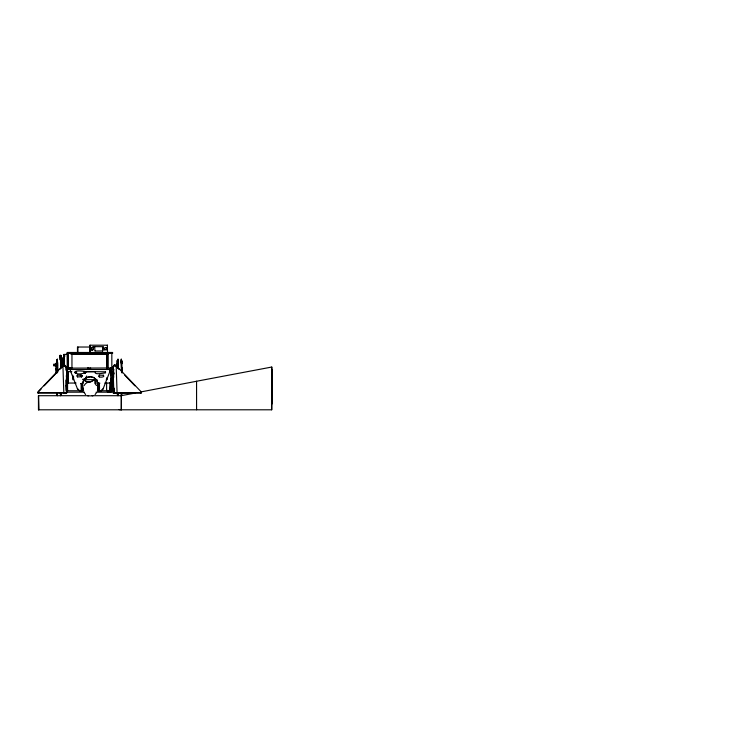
<?xml version="1.0" encoding="UTF-8"?>
<svg xmlns="http://www.w3.org/2000/svg" width="755" height="755" viewBox="0 0 755 755"><rect width="100%" height="100%" fill="white"/><g stroke="black" fill="none" stroke-linecap="round" stroke-linejoin="round"><path stroke-width="1.13" d="M56.436 365.816C57.71 367.26 55.106 366.279 55.691 364.25M61.627 359.72C59.324 360.371 63.694 358.653 62.505 359.748M60.9 360.097L60.834 366.345M62.476 365.043L62.901 364.382L62.901 366.43L62.863 362.664M62.486 361.343L62.514 360.484C62.354 364.731 62.627 353.029 62.948 361.617M66.95 380.671L66.95 379.454M66.94 376.962L66.94 375.282M82.776 389.693C83.38 388.079 81.814 382.804 82.521 384.087L82.72 390.977L79.36 390.694L77.388 388.665L70.442 370.837L70.168 368.119M83.078 389.202L83.078 388.957M90.675 368.138L89.854 368.138M112.24 379.425L112.231 377.075M271.677 401.169L271.677 398.565M271.687 397.328L271.696 375.31C271.611 377.557 271.687 370.497 271.668 374.999M271.658 374.565L271.668 369.79L271.696 377.972M62.958 362.032L62.958 359.795M271.658 391.939L271.677 379.406M271.753 377.944L271.753 377.453M55.728 365.335L57.333 365.08M56.446 373.083L56.465 369.837L56.455 373.055M56.993 373.112L56.984 369.223M62.873 364.75L62.986 365.798L61.098 365.741C62.58 366.836 62.589 363.372 61.089 364.297L62.986 364.363L62.118 364.646M63.826 358.163L63.854 354.425L67.572 354.425L67.572 368.053L66.761 369.327L66.185 385.956L67.016 385.956L67.582 369.488L68.318 368.761L68.271 352.481M63.967 365.75L63.967 358.002M63.92 355.614L63.939 356.841L63.92 355.586M66.884 372.498L66.884 374.272M68.346 380.898L68.365 381.539L68.365 378.887M97.961 390.259C98.244 392.09 102.822 390.703 103.19 388.665L110.136 370.837M110.73 380.199C110.787 376.415 110.721 384.04 110.787 380.199L112.24 380.124M110.74 375.575L110.758 373.197M111.079 386.173L111.07 387.032M111.617 383.049L112.995 383.266M112.929 381.454C111.91 381.964 111.91 379.17 112.929 379.68M112.429 377.302L112.448 376.075L113.08 376.075M112.58 373.008C113.259 376.443 114.298 371.29 112.589 372.611M118.007 361.418L117.742 365.411M271.668 399.008L271.715 400.424M271.762 380.671L271.762 381.2L271.743 369.478L271.753 403.897L271.649 395.96M111.504 371.771L110.73 367.93L110.136 369.488L70.46 369.488L70.404 368.723M113.505 377.047L113.495 377.811L112.448 377.849M271.734 401.858L271.725 402.094M271.743 374.631L271.743 373.763L271.753 375.867M63.996 362.598L64.005 361.05L64.581 361.05M110.494 385.626L110.466 382.464L110.494 383.587M111.391 385.626L111.372 382.464L111.391 383.587M55.691 365.939L55.728 365.26M56.644 369.714L57.295 369.591L56.644 369.657L56.115 363.636M60.787 363.75L60.778 362.796M60.778 366.552L60.825 361.588L62.571 361.588C62.825 368.374 63.156 353.321 62.835 359.975M62.882 364.873L62.844 362.928M62.863 359.503L62.901 357.776L62.948 358.738M66.704 373.583L66.685 374.272L66.695 372.574M66.874 382.077L66.865 383.049L76.076 383.049M97.961 390.175L97.905 384.512L99.858 383.191L97.839 383.191L96.47 379.888L93.752 377.566L90.279 376.726C86.674 376.924 83.295 379.529 82.739 383.191L84.116 379.888L86.825 377.566L90.298 376.726L93.563 377.462L96.206 379.529M98.792 390.175C98.273 384.654 99.764 378.066 99.452 390.977M112.165 382.077L112.155 383.049L104.832 383.049M112.825 373.583L112.806 374.272L112.816 372.649M113.505 377.16L113.495 377.811M60.032 359.484L60.145 355.35L60.249 360.097M60.683 359.484L60.796 355.35L60.825 360.711M62.91 365.411L63.816 392.827L64.401 393.157L66.478 392.827L66.053 380.02M62.958 361.73L62.92 364.127L64.015 364.127M60.041 369.176C62.948 363.721 67.299 363.929 66.185 370.696M113.882 365.911L114.911 365.005L116.176 365.571L140.713 391.345A1.434 0.529 46.7 0 1 141.147 392.827L114.949 393.128L114.298 392.827L114.147 388.174M56.483 367.77L55.908 369.28L56.446 366.515C56.625 384.276 56.351 347.366 56.965 364.146M62.835 359.795L62.901 358.502M66.884 382.332L66.874 383.049L66.94 380.964M66.987 380.227L66.95 379.576M67.138 376.622L67.148 376.075M68.394 380.898L68.365 381.539M81.946 389.797C81.266 394.459 83.739 383.106 80.728 383.606L82.757 383.191M82.776 389.797C82.757 392.808 82.72 387.306 82.748 389.269M57.05 370.724L57.135 365.411M60.919 363.702L60.9 366.864L60.928 363.334M68.356 373.442L68.375 375.801M81.917 389.269L81.917 388.693L81.908 390.977M97.933 388.608L97.933 389.486L97.961 387.872L98.792 387.872L98.763 389.486M117.176 363.806L117.138 367.44L117.459 360.333L117.676 368.383M118.139 364.589L118.007 358.984L118.139 363.334M56.512 368.374L56.559 363.806M57.059 369.374L57.069 370.214L57.135 365.297M60.787 363.919L62.146 364.033L62.108 367.175M66.704 373.187C65.411 380.52 69.318 377.132 66.317 376.075M66.893 382.002L66.874 383.049L66.95 382.247M112.193 382.002L112.165 383.266L112.165 371.422C111.853 376.528 113.656 369.912 110.164 371.649M60.778 364.986L60.796 364.033M62.948 362.928L62.92 364.127M63.986 363.278L63.967 364.259L64.534 364.259M55.71 365.864L57.286 365.807M62.438 358.804L62.42 359.503L62.486 358.795M62.457 364.457L62.467 365.647L65.053 365.741M110.485 386.098C108.484 394.525 112.184 394.101 111.391 386.098M271.668 397.885L271.668 400.093M85.221 373.168L85.721 372.196L85.258 371.583L105.521 371.809M103.388 375.235C105.341 377.255 100.387 377.425 99.377 376.915M98.792 390.259L98.763 390.977L98.518 383.804L97.905 384.512L97.905 390.977L97.942 388.759M60.051 357.238L60.145 355.312L60.23 357.776M60.702 357.238L60.796 355.312L60.9 359.305M62.561 362.343L62.514 362.796M57.635 369.78L57.625 368.978M66.874 382.757L66.874 383.266L66.95 374.99M112.165 382.757L112.24 381.162M62.958 360.107L62.873 358.804L62.939 359.503M111.542 382.379L111.693 385.956L113.137 385.956L113.703 369.488L112.57 367.987L66.223 368.138M62.07 364.033L62.108 362.985L60.759 362.985M56.625 363.287L56.578 364.599L56.852 360.333L56.974 364.505M67.138 376.188L67.148 377.783L67.138 377.302M117.233 363.287L117.185 364.599L117.308 360.333M98.754 388.608L98.773 390.901M117.855 361.409L118.157 367.836M57.465 394.11L57.238 395.592L57.144 393.364L57.389 395.705L57.456 392.977L57.389 394.459M60.938 364.505L61.212 360.333L61.382 367.43M62.099 364.363L62.986 364.325M118.073 394.11L117.855 395.592L117.761 393.364M121.536 369.299L121.432 362.711M61.287 363.287L61.07 361.23M67.374 377.811L67.374 376.113M113.495 377.764L113.646 372.649M121.904 363.287L121.678 361.324M60.947 364.146L61.07 360.239L61.344 364.646M121.621 362.627L121.819 361.409M61.353 363.702L61.4 366.807M121.961 363.787L121.678 360.239L122.036 370.28L122.008 368.374M112.306 385.956L112.854 369.318L109.711 368.761M110.126 369.488L110.73 367.93M56.229 364.146L56.172 363.4M62.976 365.873L61.089 365.854M82.059 375.914L81.2 375.141L77.567 375.141M66.808 381.454L66.808 379.68M113.637 374.272L113.646 372.574M66.478 392.827L38.014 392.827A1.434 0.566 -46.1 0 1 38.382 391.345L62.92 365.571C65.223 363.599 66.912 367.534 66.072 369.497M55.823 364.523L56.21 364.052M111.664 371.649L112.523 371.422M67.223 381.454L67.223 379.68M102.567 351.009L103.095 346.687L94.62 346.658C92.638 345.998 88.996 349.282 92.129 350.122M60.778 359.21L60.825 359.927M66.544 377.764L67.563 375.999L67.582 373.867L66.751 373.867L66.695 372.828M114.298 392.827L117.072 392.827L116.176 365.571L114.213 365.156L113.023 367.204L113.561 366.534M113.458 367.204L113.627 366.345M105.54 371.837L105.511 372.932C104.124 372.791 93.186 375.575 95.338 371.583L85.551 371.809L85.759 372.366C75.34 377.321 68.195 368.723 84.853 371.479L85.239 371.564M80.398 375.697L81.436 376.887L81.936 375.565M94.932 350.877L94.677 346.658M77.576 376.915L76.689 375.858L77.576 375.141M99.396 376.915L98.518 376.245L99.396 375.141M113.023 367.204L113.778 365.439L114.911 365.005M92.072 350.122L93.346 349.461L93.091 348.008M104.341 348.272L104.634 349.858L106.483 349.678M106.832 348.838L106.304 347.791L106.832 348.838L106.313 349.876M56.295 366.392L56.115 363.646M111.504 369.488L113.703 369.488L112.844 368.1M103.19 388.665L101.208 390.694L99.792 390.977M80.379 375.697L80.879 375.216M85.598 378.585L86.646 376.028A3.633 3.633 0 0 1 83.031 379.661L85.589 378.604M84.107 385.56L85.579 383.587L87.769 382.266M95.092 394.544L96.564 392.572M104.69 349.858L104.284 348.272L105.832 347.583M102.718 350.952L95.13 351.018M117.318 360.399L117.582 364.146M117.45 361.239L117.591 364.505M117.865 361.39L118.129 364.146M92.912 349.895L92.403 350.122M56.436 364.523L56.03 366.147L56.965 366.194M38.26 392.147A1.434 0.566 -46.1 0 1 38.665 391.628L41.044 389.127M44.205 385.805L56.078 373.329M56.106 363.174L56.181 364.052M112.08 368.685L112.57 367.987M116.176 365.571L114.033 365.741M67.374 368.27L67.978 368.846C68.497 367.185 67.327 368.062 66.751 369.488L68.092 368.789M111.089 392.081L109.428 392.156M81.559 376.83L81.974 375.688M83.069 379.057C86.098 382.993 91.648 383.011 94.668 379.057M62.901 365.647L64.184 365.005M75.443 371.545L74.99 372.781L76 373.225L76.67 372.366L75.764 371.479M56.172 363.863L56.163 364.439M56.181 364.306L56.229 365.08M91.572 347.725L94.356 346.838M85.438 373.055L84.324 373.083L83.965 372.366L84.702 371.498L85.674 371.988M92.006 381.133L89.996 382.087L87.75 382.087L85.73 381.133M81.757 376.717L77.567 376.915M80.861 375.216L81.87 375.48M121.149 395.705L135.173 393.044M140.836 391.93L196.564 381.266L196.583 409.795M196.442 381.266L271.762 367.043L271.762 409.795L38.467 409.795L38.467 395.705L88.618 395.705M92.903 395.865L87.759 395.865M88.514 367.94L87.674 367.93M61.079 364.401L62.108 364.297M99.433 383.606L98.509 383.785L99.018 383.785M56.616 369.516L57.267 369.469M110.73 392.147L111.061 387.041M110.73 368.761L110.126 370.837M109.258 392.156L110.692 392.147M66.78 369.337L67.601 369.318L66.846 369.025M108.673 392.166L110.051 392.166M108.569 392.166L109.815 392.166M109.003 392.175L96.13 392.185M108.852 392.175L107.776 392.185L107.795 390.354M107.521 345.205L89.939 345.205L89.939 352.481M90.619 347.026L77.472 347.026L77.472 352.481M103.322 346.989L102.812 350.773M90.826 348.838L91.355 349.858M67.12 353.397L112.608 353.397L112.608 352.481L67.12 352.481L67.252 367.93M70.989 354.425L107.833 354.425M63.826 355.879L65.1 355.992M121.14 360.239L121.423 363.863M56.398 365.08L54.133 364.797C54.058 361.588 54.171 368.27 54.086 365.363L54.888 365.363M55.813 365.08L56.021 365.722L55.625 365.203M63.967 365.014L64.543 365.014M62.146 366.128L60.796 365.637M271.762 367.043L271.64 409.795M65.459 366.345L66.072 367.204M67.629 368.761L71.102 368.761M67.771 371.649L71.838 371.649M110.73 374.499L112.24 374.961L112.231 374.102M99.377 375.141L103.416 375.244M113.665 376.613L112.835 376.613L112.872 373.867L113.703 373.867L113.656 372.828M112.429 376.962L113.259 376.962M83.192 379.661L97.027 379.661M106.247 379.661L106.974 379.661L106.974 377.481M112.287 380.567L113.118 380.567M83.126 383.049L83.579 379.623M98.962 383.049L94.988 383.049L94.988 379.623M81.795 384.087L82.72 384.512M97.905 384.512L98.735 384.512M110.598 386.201L111.061 386.975M81.899 389.061L82.776 389.061L82.776 388.504M97.924 389.061L98.773 389.061M66.412 390.769L83.645 390.769M97.395 390.769L109.966 390.769L109.966 382.568M110.192 391.987L111.098 391.987M67.006 392.185L84.494 392.166M38.014 392.827L66.912 392.827L66.487 380.02M113.467 388.344L113.599 392.827L113.023 385.56L113.165 392.827L141.147 392.827M117.865 393.364L118.007 395.705L118.063 392.977L117.997 394.459M92.119 395.705L121.442 395.705M62.127 364.873L62.995 364.901M61.098 365.486L62.995 365.58M62.127 365.212L62.995 365.26M70.451 369.337L70.111 368.289M119.026 409.597L121.376 409.795L121.347 394.11L121.272 409.795M86.325 377.491L86.825 377.566L86.514 376.707M80.785 390.977L79.36 390.694L77.388 388.665M61.146 364.533L62.118 364.731M114.911 365.373L119.045 369.176M64.175 365.373L65.638 367.204M61.108 365.165L62.118 365.42M61.127 364.825L62.127 365.08M66.978 368.733L67.742 369.025L67.148 368.487M106.257 347.81L105.974 347.668M83.437 379.576L84.116 379.888L83.796 379.51M92.638 347.668L93.158 348.008M112.372 368.789L112.872 369.488M56.266 365.901L56.814 366.345L56.899 365.807M67.912 368.006L68.176 368.761M124.584 374.99L134.881 385.805M121.272 361.4L121.338 362.853M117.318 394.289L117.525 392.977L117.308 394.27M95.073 383.587L96.508 385.56M84.164 392.572L85.598 394.544M96.187 379.529L97.272 381.256M97.253 381.256L97.839 383.191M60.683 360.475L60.749 362.419M112.816 372.574L112.825 373.187M66.166 392.402L66.157 392.279M113.165 392.827L113.033 388.344M55.889 368.459L56.229 372.593M62.901 363.589L62.873 363.117M62.467 363.589L62.42 362.664M57.597 370.847L57.55 362.711M70.432 369.016L70.451 369.488M68.365 381.511L68.346 380.199M57.54 363.702L57.389 358.984L57.625 372.253M57.512 365.411L57.465 364.287L57.512 365.543M118.007 362.579L118.129 365.543M68.375 373.197L68.394 374.499M68.375 378.887L68.394 380.199L66.94 379.831M66.997 381.341L66.987 380.567M62.108 362.985L62.146 364.033M113.401 378.85L113.863 392.827M62.486 358.804L62.505 359.531M62.873 365.835L62.892 366.354L62.929 364.948M118.157 362.315L118.261 368.893L118.167 362.711M117.591 363.334L117.676 368.147M111.674 382.002L111.693 383.049L111.693 382.077M60.919 368.525L60.664 358.984L60.9 367.732M57.54 362.315L57.644 371.941M56.984 363.334L57.059 369.601M121.517 369.837L121.272 358.984L121.527 372.055M110.777 373.461L110.73 375.131M81.889 384.512L81.946 388.636M66.11 390.344L66.072 385.56M56.993 363.702L57.069 370.214M38.864 409.795L38.467 395.705M122.027 367.817L122.074 373.055M111.683 382.492L111.693 383.266M62.505 359.465L62.486 360.579M271.715 386.72L271.696 383.748M82.776 388.636L82.767 387.872L81.946 387.872L81.946 389.061M271.696 387.9L271.715 391.062M271.753 387.711L271.743 385.663M68.346 374.499L68.346 375.131M57.078 369.12L57.078 372.253M271.649 401.386L271.668 404.161L271.734 380.105M66.94 378.095L66.95 379.567M111.834 353.397L111.834 367.93M111.693 371.422L111.693 371.932M111.476 367.93L111.476 368.761M111.457 352.481L111.457 353.397M110.909 367.93L110.909 368.761M110.787 371.649L110.702 383.049M110.004 352.481L110.032 353.397M109.966 368.497L109.966 372.017M108.975 352.481L108.975 353.397M108.201 353.397L108.201 367.93M107.38 345.205L107.521 352.481M107.134 353.397L107.134 367.93M106.606 354.425L106.606 368.053M106.606 382.823L106.606 390.769M95.441 379.623L95.441 383.049M90.072 345.205L90.072 352.481M81.144 383.606L81.144 390.977M77.888 347.026L77.888 352.481M73.537 376.396L73.537 379.661L72.82 379.661L72.82 375.301M71.951 353.397L71.951 367.93M70.545 367.93L70.545 368.761M70.253 367.93L70.253 368.761M70.111 352.481L70.149 353.397M70.111 367.93L70.111 368.761M69.951 367.93L69.951 368.761M69.243 367.93L69.243 368.761M69.045 352.481L69.082 353.397M68.884 367.93L68.884 368.761M68.403 371.649L68.403 383.049M67.572 382.823L67.572 390.769M64.071 354.425L64.071 366.147M38.552 395.705L38.562 409.795M38.307 393.11A1.434 0.566 -46.1 0 1 38.043 392.638M140.836 392.147A1.434 0.529 46.7 0 1 140.845 393.11M97.593 388.957L97.584 389.608L97.593 388.957M110.494 384.531L110.466 386.739L111.372 386.739L111.4 384.531L110.494 384.531M112.533 380.567C112.523 383.219 112.523 377.906 112.533 380.567M112.684 376.962C112.674 379.567 112.665 374.32 112.684 376.962M66.412 381.879L66.412 381.907M113.363 381.879L113.363 381.907M63.892 358.191L63.92 357.577L63.892 358.191M56.908 392.977L56.842 394.459L56.908 392.977M60.73 394.11L60.513 395.592L60.419 393.364L60.664 395.705L60.73 394.11M61.221 394.27L61.004 392.977L61.202 394.289M121.829 394.27L121.612 392.977L121.819 394.289"/></g></svg>
